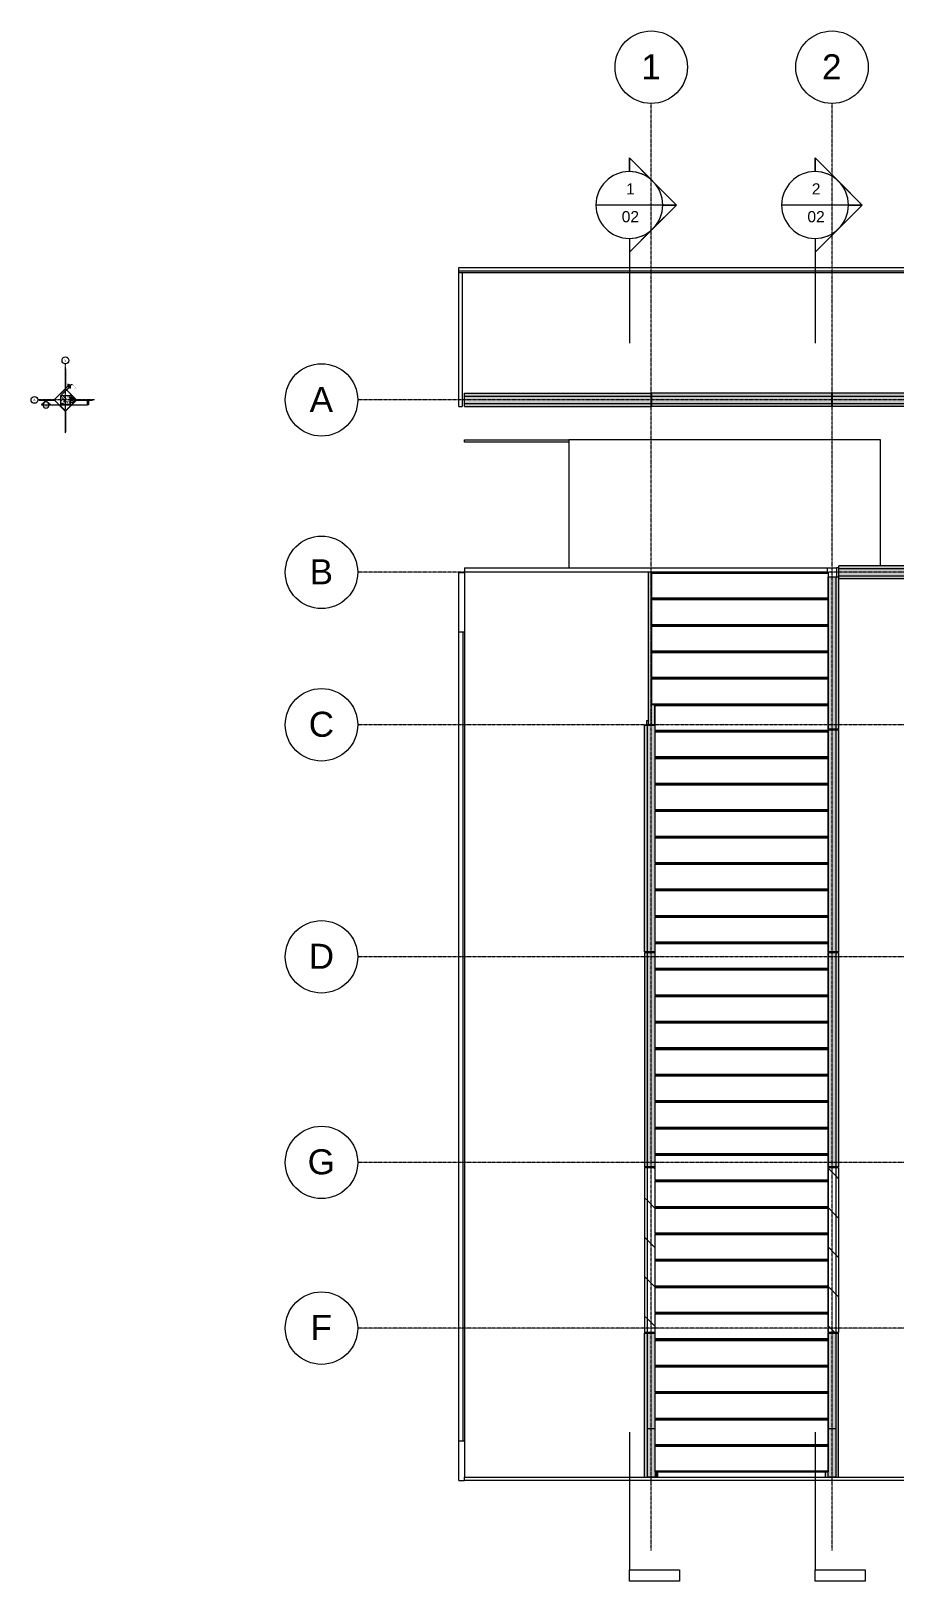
# Model space of a CAD drawing. Header units: inches. Extents: x -12094 to -4267, y -204 to 12515.
# Drawn here: x -7088 to -5524, y 9710 to 12515 of the extents above; entities that cross this region are included whole.
import ezdxf

# ---------------------------------------------------------------- set-up
doc = ezdxf.new("R2010")
doc.units = ezdxf.units.IN
doc.header["$MEASUREMENT"] = 0
doc.linetypes.add('Línea de rejilla', pattern=[0.875, 0.5, -0.125, 0.125, -0.125])
doc.linetypes.add('Oculto', pattern=[0.28125, 0.1875, -0.09375])
for name, color, linetype, lineweight in [('A-ANNO-DIMS', 211, 'Continuous', 9), ('A-ANNO-DIMS-24', 211, 'Continuous', 9), ('A-FLOR', 192, 'Continuous', 18), ('A-GENM', 13, 'Continuous', 18), ('A-WALL', 113, 'Continuous', 18), ('G-ANNO-SYMB', 111, 'Continuous', 9), ('S-BEAM', 12, 'Continuous', 18), ('S-COLS', 52, 'Continuous', 18), ('S-FNDN', 32, 'Continuous', 18), ('S-GRID', 1, 'Continuous', 9), ('S-GRID-IDEN', 1, 'Continuous', 9)]:
    doc.layers.add(name, color=color, linetype=linetype, lineweight=lineweight)
doc.styles.add('Arial_10', font='arial.ttf', dxfattribs={"height": 20.15748})
doc.styles.add('Arial_6', font='arial.ttf', dxfattribs={"height": 4.251969})
doc.styles.add('Arial_7', font='arial.ttf', dxfattribs={"height": 1.889764})
doc.styles.add('Arial_8', font='arial.ttf', dxfattribs={"height": 2.362205})
doc.styles.add('Arial_9', font='arial.ttf', dxfattribs={"height": 45.354331})
doc.dimstyles.new('Diagonal_-_Arial_2_5_mm_3', dxfattribs={"dimscale": 12, "dimtxt": 2.410062, "dimasz": 0.23622, "dimexe": 0.188976, "dimexo": 0.11811, "dimgap": 0.11811, "dimtad": 1, "dimdec": 4, "dimrnd": 0.0625, "dimzin": 1, "dimdsep": 46, "dimlunit": 4, "dimtxsty": 'Arial_8', "dimblk1": 'OBLIQUE', "dimblk2": 'OBLIQUE', "dimsah": 1, "dimcen": 0.09, "dimazin": 0, "dimtfac": 1, "dimtdec": 4, "dimtix": 1, "dimtmove": 1, "dimatfit": 3, "dimfxl": 1, "dimtvp": 1, "dimtfill": 1, "dimfrac": 2, "dimtolj": 1, "dimtzin": 0, "dimarcsym": 2})
pattern_1 = [(0, (2172.339, -11846.205), (7.68, 1.92), [0.317, -5.443, 0.317, -5.443, -30.72]), (0, (2172.339, -11846.205), (7.68, 1.92), [-11.52, 0.317, -11.203, 0.317, -5.443, -13.44]), (0, (2172.339, -11846.205), (7.68, 1.92), [-28.8, 0.317, -3.523, 0.317, -9.283]), (120, (2175.219, -11845.245), (-5.50276878, 5.6910751), [0.317, -5.443, 0.317, -5.443, -30.72]), (120, (2175.219, -11845.245), (-5.50276878, 5.6910751), [-11.52, 0.317, -11.203, 0.317, -5.443, -13.44]), (120, (2175.219, -11845.245), (-5.50276878, 5.6910751), [-28.8, 0.317, -3.523, 0.317, -9.283]), (240, (2176.179, -11841.405), (-2.17723122, -7.6110751), [0.317, -5.443, 0.317, -5.443, -30.72]), (240, (2176.179, -11841.405), (-2.17723122, -7.6110751), [-11.52, 0.317, -11.203, 0.317, -5.443, -13.44]), (240, (2176.179, -11841.405), (-2.17723122, -7.6110751), [-28.8, 0.317, -3.523, 0.317, -9.283])]
pattern_2 = [(45, (-10317.19, -3154.324), (-35.63394, 35.63394), [])]
pattern_3 = [(45, (-10317.19, -3481.324), (-35.63394, 35.63394), [])]

# ---------------------------------------------------------------- blocks, each defined once
blk = doc.blocks.new('Prefabricado-Pilar cuadrado - 16_x16_-225767-BASEMENT - DET_ 01')
at = {"layer": 'S-COLS'}
h = blk.add_hatch(dxfattribs=at)
h.set_pattern_fill('FP_19', color=256, style=0, pattern_type=2)
h.set_pattern_definition(pattern_1)
h.paths.add_polyline_path([(-1, -7), (7, -7), (7, 9), (-9, 9), (-9, -7), (-1, -7)], flags=0)
h = blk.add_hatch(dxfattribs=at)
h.set_pattern_fill('FP_19', color=256, style=0, pattern_type=2)
h.set_pattern_definition(pattern_1)
h.paths.add_polyline_path([(11, -7), (16, -2), (16, 4), (11, 9), (7, 9), (7, -7)], flags=0)
for p, q in [((-9, 9), (-8.9, 9)), ((-9, -7), (-9, 9)), ((-8.9, 9), (6.9, 9)), ((7, 9), (6.9, 9)), ((7, 9), (7, -7)), ((11, 9), (7, 9)), ((16, -2), (16, 4)), ((-8.9, -7), (-9, -7)), ((6.9, -7), (-8.9, -7)), ((6.9, -7), (7, -7)), ((7, -7), (11, -7))]:
    blk.add_line(p, q, dxfattribs=at)
blk = doc.blocks.new('Prefabricado-Pilar cuadrado - 16_x16_-217672-KEYPLAN')
at = {"layer": 'S-COLS', "lineweight": 9}
for p, q in [((-9, 13.5), (-9, 9)), ((-9, 9), (-8.9, 9)), ((-9, -7), (-9, 9)), ((-9, 9), (7, 9)), ((-8.9, 9), (6.9, 9)), ((7, 13.5), (7, 13)), ((-8.9, -7), (-9, -7))]:
    blk.add_line(p, q, dxfattribs=at)
blk = doc.blocks.new('Concrete-Rectangular-Column - ONE-199442-KEYPLAN')
at = {"layer": 'S-COLS', "lineweight": 9}
h = blk.add_hatch(dxfattribs=at)
h.set_pattern_fill('FP_23', color=256, style=0, pattern_type=2)
h.set_pattern_definition([(0, (3481.324, -11259.19), (81.92, 20.48), [3.379, -58.061, 3.379, -58.061, -327.68]), (0, (3481.324, -11259.19), (81.92, 20.48), [-122.88, 3.379, -119.501, 3.379, -58.061, -143.36]), (0, (3481.324, -11259.19), (81.92, 20.48), [-307.2, 3.379, -37.581, 3.379, -99.021]), (120, (3512.044, -11248.95), (-58.6962, 60.7048), [3.379, -58.061, 3.379, -58.061, -327.68]), (120, (3512.044, -11248.95), (-58.6962, 60.7048), [-122.88, 3.379, -119.501, 3.379, -58.061, -143.36]), (120, (3512.044, -11248.95), (-58.6962, 60.7048), [-307.2, 3.379, -37.581, 3.379, -99.021]), (240, (3522.284, -11207.99), (-23.2238, -81.1848), [3.379, -58.061, 3.379, -385.741]), (240, (3522.284, -11207.99), (-23.2238, -81.1848), [-64.819, -58.061, 3.379, -119.501, -204.8]), (240, (3522.284, -11207.99), (-23.2238, -81.1848), [-245.76, 3.379, -58.061, 3.379, -139.981]), (240, (3522.284, -11207.99), (-23.2238, -81.1848), [-310.579, -37.581, 3.379, -99.021])])
h.paths.add_polyline_path([(7, -0.5), (7, 8), (5.6, 8), (5.6, 0), (-5.6, 0), (-5.6, 8), (-8, 8), (-8, -0.5), (5.6, -0.5)], flags=0)
for p, q in [((-8, 8), (-5.6, 8)), ((-8, -0.5), (-8, 8)), ((5.6, 8), (7, 8))]:
    blk.add_line(p, q, dxfattribs=at)
blk = doc.blocks.new('Inverted Tee Beam - 24IT40-228306-KEYPLAN')
at = {"layer": 'S-BEAM', "lineweight": 9}
h = blk.add_hatch(dxfattribs=at)
h.set_pattern_fill('FP_24', style=0, pattern_type=2)
h.set_pattern_definition(pattern_2)
h.paths.add_polyline_path([(-158, 7), (141, 7), (141, 7.2), (-158, 7.2)], flags=0)
h = blk.add_hatch(dxfattribs=at)
h.set_pattern_fill('FP_24', style=0, pattern_type=2)
h.set_pattern_definition(pattern_2)
h.paths.add_polyline_path([(-158, 7), (-158, -7), (141, -7), (141, 7), (-140.3, 7)], flags=0)
h = blk.add_hatch(dxfattribs=at)
h.set_pattern_fill('FP_24', style=0, pattern_type=2)
h.set_pattern_definition(pattern_2)
h.paths.add_polyline_path([(-158, -7), (-158, -12), (141, -12), (141, -7), (-140.3, -7)], flags=0)
for p, q in [((-158, 7), (-158, 7.2)), ((-158, -7), (-158, 7)), ((-158, 7), (141, 7)), ((141, 7.2), (141, 7)), ((141, 7), (141, -7)), ((-158, -12), (-158, -7)), ((141, -7), (-158, -7)), ((141, -12), (-158, -12)), ((141, -7), (141, -12))]:
    blk.add_line(p, q, dxfattribs=at)
blk = doc.blocks.new('Inverted Tee Beam - 24IT40-223392-KEYPLAN')
at = {"layer": 'S-BEAM', "lineweight": 9}
for points in [[(-201, 7), (201, 7), (201, 7.2), (-201, 7.2)], [(-201, 3.1), (-201, -7), (201, -7), (201, 7), (-201, 7)], [(-201, -7), (-201, -12), (201, -12), (201, -7), (-186, -7)]]:
    blk.add_hatch(color=150, dxfattribs=at).paths.add_polyline_path(points, flags=0)
for p, q in [((-201, 7), (-201, 7.2)), ((-201, -7), (-201, 7)), ((-201, 7), (201, 7)), ((201, 7.2), (201, 7)), ((201, 7), (201, -7)), ((-201, -12), (-201, -7)), ((201, -7), (-201, -7)), ((201, -12), (-201, -12)), ((201, -7), (201, -12))]:
    blk.add_line(p, q, dxfattribs=at)
blk = doc.blocks.new('W-Ala ancha - W460X177-219962-KEYPLAN')
at = {"layer": 'S-BEAM', "lineweight": 9}
blk.add_hatch(color=71, dxfattribs=at).paths.add_polyline_path([(140, -5.6), (140, 5.6), (103.4, 5.6), (103.4, 1), (-136, 1), (-136, -5.6), (103.4, -5.6)], flags=0)
at = {"layer": 'S-BEAM', "linetype": 'Oculto', "lineweight": 9}
for p, q in [((140, 0.3), (-136, 0.3)), ((140, -0.3), (-136, -0.3))]:
    blk.add_line(p, q, dxfattribs=at)
at = {"layer": 'S-BEAM', "lineweight": 9}
for p, q in [((103.4, 5.6), (140, 5.6)), ((140, 5.6), (140, -5.6)), ((-136, -5.6), (140, -5.6))]:
    blk.add_line(p, q, dxfattribs=at)
blk = doc.blocks.new('Inverted Tee Beam - 24IT32-224211-KEYPLAN')
at = {"layer": 'S-BEAM', "lineweight": 9}
for points in [[(-194, 7), (194, 7), (193.9, 7.2), (-194, 7.2)], [(-194, 7), (-194, -7), (194, -7), (194, 7), (-185.1, 7)], [(-194, -7), (-194, -12), (194, -12), (194, -7), (-185.1, -7)]]:
    blk.add_hatch(color=11, dxfattribs=at).paths.add_polyline_path(points, flags=0)
for p, q in [((-194, 7), (-194, 7.2)), ((-194, -7), (-194, 7)), ((-194, 7), (194, 7)), ((194, 7.2), (194, 7)), ((194, 7), (194, -7)), ((-194, -12), (-194, -7)), ((194, -7), (-194, -7)), ((194, -12), (-194, -12)), ((194, -7), (194, -12))]:
    blk.add_line(p, q, dxfattribs=at)
blk = doc.blocks.new('Inverted Tee Beam - 24IT32-210332-KEYPLAN')
at = {"layer": 'S-BEAM', "lineweight": 9}
for points in [[(-146, 7), (130, 7), (129.9, 7.2), (-146, 7.2)], [(-146, -7), (130, -7), (130, 7), (-146, 7), (-146, 3.1)], [(-146, -7), (-146, -12), (130, -12), (130, -7), (-138.8, -7)]]:
    blk.add_hatch(color=11, dxfattribs=at).paths.add_polyline_path(points, flags=0)
for p, q in [((-146, 7), (-146, 7.2)), ((-146, -7), (-146, 7)), ((-146, 7), (130, 7)), ((130, 7.2), (130, 7)), ((130, 7), (130, -7)), ((-146, -12), (-146, -7)), ((130, -7), (-146, -7)), ((130, -12), (-146, -12)), ((130, -7), (130, -12))]:
    blk.add_line(p, q, dxfattribs=at)
blk = doc.blocks.new('Inverted Tee Beam - 24IT32-217693-KEYPLAN')
at = {"layer": 'S-BEAM', "lineweight": 9}
for points in [[(151, 7), (151, 12), (-151, 12), (-151, 7), (114.6, 7)], [(151, -7), (151, 7), (-151, 7), (-151, -7), (114.6, -7)], [(151, -12), (151, -7), (-151, -7), (-151, -12), (114.6, -12)]]:
    blk.add_hatch(color=11, dxfattribs=at).paths.add_polyline_path(points, flags=0)
for p, q in [((-151, 7), (-151, 12)), ((151, 12), (-151, 12)), ((-151, -7), (-151, 7)), ((-151, 7), (151, 7)), ((151, 12), (151, 7)), ((151, 7), (151, -7)), ((-151, -12), (-151, -7)), ((151, -7), (-151, -7)), ((151, -12), (-151, -12)), ((151, -7), (151, -12))]:
    blk.add_line(p, q, dxfattribs=at)
blk = doc.blocks.new('Inverted Tee Beam - 24IT32-223293-KEYPLAN')
at = {"layer": 'S-BEAM', "lineweight": 9}
for points in [[(-170.5, 12), (-170.5, 7), (166.5, 7), (166.5, 12)], [(166.5, 7), (-170.5, 7), (-170.5, -7), (166.5, -7)], [(-170.5, -7), (-170.5, -12), (166.5, -12), (166.5, -7)]]:
    blk.add_hatch(color=11, dxfattribs=at).paths.add_polyline_path(points, flags=0)
for p, q in [((-170.5, 7), (-170.5, 12)), ((166.5, 12), (-170.5, 12)), ((-170.5, -7), (-170.5, 7)), ((-170.5, 7), (166.5, 7)), ((166.5, 12), (166.5, 7)), ((166.5, 7), (166.5, -7)), ((-170.5, -12), (-170.5, -7)), ((166.5, -7), (-170.5, -7)), ((166.5, -12), (-170.5, -12)), ((166.5, -7), (166.5, -12))]:
    blk.add_line(p, q, dxfattribs=at)
blk = doc.blocks.new('Inverted Tee Beam - 24IT32-220209-KEYPLAN')
at = {"layer": 'S-BEAM', "lineweight": 9}
for points in [[(162.5, 7), (162.5, 12), (-162.5, 12), (-162.5, 7)], [(162.5, -7), (162.5, 7), (-162.5, 7), (-162.5, -7)], [(162.5, -12), (162.5, -7), (-162.5, -7), (-162.5, -12)]]:
    blk.add_hatch(color=11, dxfattribs=at).paths.add_polyline_path(points, flags=0)
for p, q in [((-162.5, 7), (-162.5, 12)), ((162.5, 12), (-162.5, 12)), ((-162.5, -7), (-162.5, 7)), ((-162.5, 7), (162.5, 7)), ((162.5, 12), (162.5, 7)), ((162.5, 7), (162.5, -7)), ((-162.5, -12), (-162.5, -7)), ((162.5, -7), (-162.5, -7)), ((162.5, -12), (-162.5, -12)), ((162.5, -7), (162.5, -12))]:
    blk.add_line(p, q, dxfattribs=at)
blk = doc.blocks.new('Beam 2 Levels - Beams 2 Levels-233919-KEYPLAN')
at = {"layer": 'S-BEAM', "lineweight": 9}
for points in [[(133.2, 12), (-127.5, 12), (-127.5, 7), (133.2, 7)], [(45.5, 7), (-127.5, 7), (-127.5, -7), (45.5, -7)], [(133.2, 7), (45.5, 7), (45.5, -7), (133.2, -7)], [(133.2, -7), (-127.5, -7), (-127.4, -7.2), (123.5, -7.2), (123.5, -12), (133.2, -12)]]:
    blk.add_hatch(color=114, dxfattribs=at).paths.add_polyline_path(points, flags=0)
for p, q in [((-127.5, 7), (-127.5, 12)), ((133.2, 12), (-127.5, 12)), ((-127.5, -7), (-127.5, 7)), ((-127.5, 7), (45.5, 7)), ((45.5, 7), (45.5, -7)), ((45.5, 7), (133.2, 7)), ((133.2, 7), (133.2, 12)), ((133.2, 7), (133.2, -7)), ((-127.5, -7.2), (-127.5, -7)), ((45.5, -7), (-127.5, -7)), ((133.2, -7), (45.5, -7)), ((133.2, -12), (123.5, -12)), ((133.2, -12), (133.2, -7))]:
    blk.add_line(p, q, dxfattribs=at)
blk = doc.blocks.new('Inverted Tee Beam - 24IT40-224171-KEYPLAN')
at = {"layer": 'S-BEAM', "lineweight": 9}
h = blk.add_hatch(dxfattribs=at)
h.set_pattern_fill('FP_32', style=0, pattern_type=2)
h.set_pattern_definition(pattern_3)
h.paths.add_polyline_path([(-158, 7), (141, 7), (141, 12), (-158, 12)], flags=0)
h = blk.add_hatch(dxfattribs=at)
h.set_pattern_fill('FP_32', style=0, pattern_type=2)
h.set_pattern_definition(pattern_3)
h.paths.add_polyline_path([(-158, -7), (141, -7), (141, 7), (-158, 7), (-158, -5.3)], flags=0)
for p, q in [((-158, 7), (-158, 12)), ((141, 12), (-158, 12)), ((-158, -7), (-158, 7)), ((-158, 7), (141, 7)), ((141, 12), (141, 7)), ((141, 7), (141, -7)), ((-121.8, -7), (-123.5, -7)), ((-74, -7), (-75.7, -7)), ((-26.1, -7), (-27.8, -7)), ((21.8, -7), (20.1, -7)), ((69.7, -7), (68, -7)), ((117.6, -7), (115.9, -7))]:
    blk.add_line(p, q, dxfattribs=at)
blk = doc.blocks.new('Inverted Tee Beam - 24IT32-V9-KEYPLAN')
at = {"layer": 'S-BEAM', "lineweight": 9}
for points in [[(-194, 7), (194, 7), (194, 12), (-194, 12)], [(-194, -7), (194, -7), (194, 7), (-194, 7), (-194, -5.3)]]:
    blk.add_hatch(color=11, dxfattribs=at).paths.add_polyline_path(points, flags=0)
for p, q in [((-194, 7), (-194, 12)), ((194, 12), (-194, 12)), ((-194, -7), (-194, 7)), ((-194, 7), (194, 7)), ((194, 12), (194, 7)), ((194, 7), (194, -7)), ((-170.6, -7), (-172.2, -7)), ((-122.7, -7), (-124.4, -7)), ((-74.8, -7), (-76.5, -7)), ((-26.9, -7), (-28.6, -7)), ((21, -7), (19.3, -7)), ((68.9, -7), (67.2, -7)), ((116.7, -7), (115, -7)), ((164.6, -7), (162.9, -7))]:
    blk.add_line(p, q, dxfattribs=at)
blk = doc.blocks.new('Beam 2 Levels - Beams 2 Levels-233811-KEYPLAN')
at = {"layer": 'S-BEAM', "lineweight": 9}
for points in [[(45.5, 5.3), (45.5, 7), (-127.5, 7), (-127.5, -7), (45.5, -7)], [(133, 7), (45.5, 7), (45.5, -7), (133, -7), (133, 5.3)], [(133, 12), (123.5, 12), (123.5, 7), (133, 7)], [(133, -7), (-127.5, -7), (-127.5, -12), (133, -12)]]:
    blk.add_hatch(color=114, dxfattribs=at).paths.add_polyline_path(points, flags=0)
for p, q in [((-127.5, -7), (-127.5, 7)), ((-116.8, 7), (-115.1, 7)), ((-68.9, 7), (-67.2, 7)), ((-21, 7), (-19.3, 7)), ((26.9, 7), (28.6, 7)), ((45.5, 7), (45.5, -7)), ((133, 12), (123.5, 12)), ((123.5, 7), (133, 7)), ((133, 7), (133, 12)), ((133, 7), (133, -7)), ((-127.5, -12), (-127.5, -7)), ((45.5, -7), (-127.5, -7)), ((133, -12), (-127.5, -12)), ((133, -7), (45.5, -7)), ((133, -12), (133, -7))]:
    blk.add_line(p, q, dxfattribs=at)
blk = doc.blocks.new('Inverted Tee Beam - 24IT32-217907-KEYPLAN')
at = {"layer": 'S-BEAM', "lineweight": 9}
for points in [[(201, 5.3), (201, 7), (-209.5, 7), (-209.5, -7), (201, -7)], [(201, -7), (-209.5, -7), (-209.5, -12), (201, -12)]]:
    blk.add_hatch(color=11, dxfattribs=at).paths.add_polyline_path(points, flags=0)
for p, q in [((-209.5, -7), (-209.5, 7)), ((-199.6, 7), (-197.9, 7)), ((-151.7, 7), (-150, 7)), ((-103.8, 7), (-102.1, 7)), ((-55.9, 7), (-54.2, 7)), ((-8, 7), (-6.3, 7)), ((39.9, 7), (41.5, 7)), ((87.7, 7), (89.4, 7)), ((135.6, 7), (137.3, 7)), ((183.5, 7), (185.2, 7)), ((201, 7), (201, -7)), ((-209.5, -12), (-209.5, -7)), ((201, -7), (-209.5, -7)), ((201, -12), (-209.5, -12)), ((201, -7), (201, -12))]:
    blk.add_line(p, q, dxfattribs=at)
blk = doc.blocks.new('hollowcore plank - HEAVY-240950-KEYPLAN')
at = {"layer": 'S-BEAM', "lineweight": 9}
for p, q in [((0, 23.8), (0, 23.9)), ((0, 23.1), (0, 23.8)), ((0, 23.8), (318.8, 23.8)), ((0, 22.4), (0, 23.1)), ((0, 23.1), (318.8, 23.1)), ((0, -22.4), (0, 22.4)), ((0, 22.4), (318.8, 22.4)), ((318, 23.9), (318.8, 23.9)), ((318.8, 23.9), (318.8, 23.8)), ((318.8, 23.8), (318.8, 23.1)), ((318.8, 23.1), (318.8, 22.4)), ((318.8, 22.4), (318.8, -22.4)), ((0, -23.1), (0, -22.4)), ((0, -22.4), (318.8, -22.4)), ((0, -23.8), (0, -23.1)), ((0, -23.1), (318.8, -23.1)), ((0, -23.9), (0, -23.8)), ((318.8, -23.8), (0, -23.8)), ((0, -23.9), (318.8, -23.9)), ((318.8, -22.4), (318.8, -23.1)), ((318.8, -23.1), (318.8, -23.8)), ((318.8, -23.8), (318.8, -23.9))]:
    blk.add_line(p, q, dxfattribs=at)
blk = doc.blocks.new('hollowcore plank - HEAVY-V13-KEYPLAN')
at = {"layer": 'S-BEAM', "lineweight": 9}
for p, q in [((0, 23.8), (0, 23.9)), ((0, 23.9), (318.8, 23.9)), ((0, 23.1), (0, 23.8)), ((0, 23.8), (318.8, 23.8)), ((0, 22.4), (0, 23.1)), ((0, 23.1), (318.8, 23.1)), ((0, -22.4), (0, 22.4)), ((0, 22.4), (318.8, 22.4)), ((318.8, 23.9), (318.8, 23.8)), ((318.8, 23.8), (318.8, 23.1)), ((318.8, 23.1), (318.8, 22.4)), ((318.8, 22.4), (318.8, -22.4)), ((0, -23.1), (0, -22.4)), ((0, -22.4), (318.8, -22.4)), ((0, -23.8), (0, -23.1)), ((0, -23.1), (318.8, -23.1)), ((0, -23.9), (0, -23.8)), ((318.8, -23.8), (0, -23.8)), ((0, -23.9), (318.8, -23.9)), ((318.8, -22.4), (318.8, -23.1)), ((318.8, -23.1), (318.8, -23.8)), ((318.8, -23.8), (318.8, -23.9))]:
    blk.add_line(p, q, dxfattribs=at)
blk = doc.blocks.new('hollowcore plank - HEAVY-243022-KEYPLAN')
at = {"layer": 'S-BEAM', "lineweight": 9}
for p, q in [((0, 23.8), (0, 23.9)), ((0, 23.9), (312.8, 23.9)), ((0, 23.1), (0, 23.8)), ((0, 23.8), (312.8, 23.8)), ((0, 22.4), (0, 23.1)), ((0, 23.1), (312.8, 23.1)), ((0, -22.4), (0, 22.4)), ((0, 22.4), (312.8, 22.4)), ((312.8, 23.9), (312.8, 23.8)), ((312.8, 23.8), (312.8, 23.1)), ((312.8, 23.1), (312.8, 22.4)), ((312.8, 22.4), (312.8, -22.4)), ((0, -23.1), (0, -22.4)), ((0, -22.4), (312.8, -22.4)), ((0, -23.1), (312.8, -23.1)), ((312.8, -23.8), (0, -23.8)), ((0, -23.9), (312.8, -23.9)), ((312.8, -22.4), (312.8, -23.1)), ((312.8, -23.1), (312.8, -23.8)), ((312.8, -23.8), (312.8, -23.9))]:
    blk.add_line(p, q, dxfattribs=at)
blk = doc.blocks.new('hollowcore plank - HEAVY-V14-KEYPLAN')
at = {"layer": 'S-BEAM', "lineweight": 9}
for p, q in [((0, 23.9), (312.8, 23.9)), ((0, 23.8), (312.8, 23.8)), ((0, 22.4), (0, 23.1)), ((0, 23.1), (312.8, 23.1)), ((0, -22.4), (0, 22.4)), ((0, 22.4), (312.8, 22.4)), ((312.8, 23.9), (312.8, 23.8)), ((312.8, 23.8), (312.8, 23.1)), ((312.8, 23.1), (312.8, 22.4)), ((312.8, 22.4), (312.8, -22.4)), ((0, -23.1), (0, -22.4)), ((0, -22.4), (312.8, -22.4)), ((0, -23.1), (312.8, -23.1)), ((312.8, -23.8), (0, -23.8)), ((0, -23.9), (312.8, -23.9)), ((312.8, -22.4), (312.8, -23.1)), ((312.8, -23.1), (312.8, -23.8)), ((312.8, -23.8), (312.8, -23.9))]:
    blk.add_line(p, q, dxfattribs=at)
blk = doc.blocks.new('hollowcore plank - HEAVY-V15-KEYPLAN')
at = {"layer": 'S-BEAM', "lineweight": 9}
for p, q in [((0, 23.9), (312.8, 23.9)), ((0, 23.8), (312.8, 23.8)), ((0, 22.4), (0, 23.1)), ((0, 23.1), (312.8, 23.1)), ((0, -22.4), (0, 22.4)), ((0, 22.4), (312.8, 22.4)), ((312.8, 23.9), (312.8, 23.8)), ((312.8, 23.8), (312.8, 23.1)), ((312.8, 23.1), (312.8, 22.4)), ((312.8, 22.4), (312.8, -22.4)), ((0, -23.1), (0, -22.4)), ((0, -22.4), (312.8, -22.4)), ((0, -23.1), (312.8, -23.1)), ((312.8, -23.8), (0, -23.8)), ((0, -23.9), (312.8, -23.9)), ((312.8, -22.4), (312.8, -23.1)), ((312.8, -23.1), (312.8, -23.8)), ((312.8, -23.8), (312.8, -23.9))]:
    blk.add_line(p, q, dxfattribs=at)
blk = doc.blocks.new('hollowcore plank - HEAVY-V16-KEYPLAN')
at = {"layer": 'S-BEAM', "lineweight": 9}
for p, q in [((0, 23.9), (312.8, 23.9)), ((0, 23.8), (312.8, 23.8)), ((0, 22.4), (0, 23.1)), ((0, 23.1), (312.8, 23.1)), ((0, -22.4), (0, 22.4)), ((0, 22.4), (312.8, 22.4)), ((312.8, 23.9), (312.8, 23.8)), ((312.8, 23.8), (312.8, 23.1)), ((312.8, 23.1), (312.8, 22.4)), ((312.8, 22.4), (312.8, -22.4)), ((0, -23.1), (0, -22.4)), ((0, -22.4), (312.8, -22.4)), ((0, -23.8), (0, -23.1)), ((0, -23.1), (312.8, -23.1)), ((0, -23.9), (0, -23.8)), ((312.8, -23.8), (0, -23.8)), ((0, -23.9), (312.8, -23.9)), ((312.8, -22.4), (312.8, -23.1)), ((312.8, -23.1), (312.8, -23.8)), ((312.8, -23.8), (312.8, -23.9))]:
    blk.add_line(p, q, dxfattribs=at)
blk = doc.blocks.new('hollowcore plank - HEAVY-V17-KEYPLAN')
at = {"layer": 'S-BEAM', "lineweight": 9}
for p, q in [((0, 23.8), (0, 23.9)), ((0, 23.9), (312.8, 23.9)), ((0, 23.1), (0, 23.8)), ((0, 23.8), (312.8, 23.8)), ((0, 22.4), (0, 23.1)), ((0, 23.1), (312.8, 23.1)), ((0, -22.4), (0, 22.4)), ((0, 22.4), (312.8, 22.4)), ((312.8, 23.9), (312.8, 23.8)), ((312.8, 23.8), (312.8, 23.1)), ((312.8, 23.1), (312.8, 22.4)), ((312.8, 22.4), (312.8, -22.4)), ((0, -23.1), (0, -22.4)), ((0, -22.4), (312.8, -22.4)), ((0, -23.8), (0, -23.1)), ((0, -23.1), (312.8, -23.1)), ((0, -23.9), (0, -23.8)), ((312.8, -23.8), (0, -23.8)), ((0, -23.9), (312.8, -23.9)), ((312.8, -22.4), (312.8, -23.1)), ((312.8, -23.1), (312.8, -23.8)), ((312.8, -23.8), (312.8, -23.9))]:
    blk.add_line(p, q, dxfattribs=at)
blk = doc.blocks.new('Rejilla - Extremo inicial de rejilla - Círculo-11506-BASEMENT - DET_ 01')
at = {"layer": 'S-GRID-IDEN'}
blk.add_circle((0, 0), 0.256, dxfattribs=at)
blk = doc.blocks.new('Sección - Extremo final de sección - Rellenado-14997-BASEMENT - DET_ 01')
at = {"layer": 'G-ANNO-SYMB'}
blk.add_hatch(color=256, dxfattribs=at).paths.add_polyline_path([(0, 0.35), (0, 0), (-0.08, 0), (-0.08, 0.35)], flags=0)
for p, q in [((0, 0.35), (-0.08, 0.35)), ((-0.08, 0.35), (-0.08, 0)), ((-0.08, 0), (0, 0)), ((0, 0), (0, 0.35))]:
    blk.add_line(p, q, dxfattribs=at)
blk = doc.blocks.new('Sección - Extremo inicial de sección - Rellenado-1561-BASEMENT - DET_ 01')
at = {"layer": 'G-ANNO-SYMB'}
h = blk.add_hatch(color=256, dxfattribs=at)
edge = h.paths.add_edge_path(flags=0)
edge.add_line((-0.57, 0), (-0.4, 0.17))
edge.add_arc((-0.24, 0), 0.236, 135, 180)
edge.add_line((-0.47, 0), (-0.57, 0))
h = blk.add_hatch(color=256, dxfattribs=at)
edge = h.paths.add_edge_path(flags=0)
edge.add_line((-0.24, 0.33), (-0.24, 0.24))
edge.add_arc((-0.24, 0), 0.236, 90, 135)
edge.add_line((-0.4, 0.17), (-0.24, 0.33))
h = blk.add_hatch(color=256, dxfattribs=at)
edge = h.paths.add_edge_path(flags=0)
edge.add_line((-0.24, 0.33), (-0.07, 0.17))
edge.add_arc((-0.24, 0), 0.236, 45, 90)
edge.add_line((-0.24, 0.24), (-0.24, 0.33))
h = blk.add_hatch(color=256, dxfattribs=at)
edge = h.paths.add_edge_path(flags=0)
edge.add_line((0.1, 0), (0, 0))
edge.add_arc((-0.24, 0), 0.236, 360, 405)
edge.add_line((-0.07, 0.17), (0.1, 0))
for p, q in [((-0.24, 0.33), (-0.57, 0)), ((-0.4, 0.17), (-0.57, 0)), ((-0.57, 0), (-0.47, 0)), ((-0.24, 0.33), (-0.4, 0.17)), ((-0.24, 0.33), (0.1, 0)), ((-0.24, 0.24), (-0.24, 0.33)), ((-0.24, 0.33), (-0.24, 0.24)), ((-0.07, 0.17), (-0.24, 0.33)), ((0.1, 0), (-0.07, 0.17)), ((0, 0), (0.1, 0)), ((-0.47, 0), (-0.57, 0)), ((0, 0), (0.1, 0))]:
    blk.add_line(p, q, dxfattribs=at)
for start, end in [(360, 180), (135, 180), (180, 360), (90, 135), (45, 90), (360, 45)]:
    blk.add_arc((-0.24, 0), 0.236, start, end, dxfattribs=at)
blk = doc.blocks.new('DIMBLOCK43-BASEMENT - DET_ 01')
at = {"layer": 'A-ANNO-DIMS-24'}
for p, q in [((-7033.2, 11856.2), (-7016.8, 11872.6)), ((-7018.4, 11871), (-7033.2, 11856.2)), ((-7025.1, 11868.5), (-7018.9, 11874.7)), ((-7020.5, 11873.1), (-7025.1, 11868.5)), ((-7020.5, 11873.1), (-7018.4, 11871))]:
    blk.add_line(p, q, dxfattribs=at)
at = {"layer": 'A-ANNO-DIMS-24', "lineweight": 50}
for p, q in [((-7020.5, 11873.1), (-7022.5, 11873.1)), ((-7020.5, 11873.1), (-7018.5, 11873.1)), ((-7018.4, 11871), (-7020.4, 11871)), ((-7018.4, 11871), (-7016.4, 11871))]:
    blk.add_line(p, q, dxfattribs=at)
at = {"layer": 'A-ANNO-DIMS-24'}
blk.add_ellipse((-7017, 11869.6), major_axis=(4.23, 4.23), ratio=0.569677, start_param=0, end_param=1.570796, dxfattribs=at)
at = {"layer": 'A-ANNO-DIMS-24', "color": 0, "insert": (-7012, 11874.7), "char_height": 2.36, "width": 10.1, "attachment_point": 1, "rotation": 315, "line_spacing_factor": 0.941778, "style": 'Arial_8', "bg_fill": 3, "box_fill_scale": 1.25, "bg_fill_color": 256, "bg_fill_true_color": 13158600, "bg_fill_transparency": 0}
blk.add_mtext('0\' - 3"', dxfattribs=at)
blk = doc.blocks.new('_Oblique')
at = {"color": 0, "linetype": 'ByBlock', "lineweight": -2}
blk.add_line((-0.5, -0.5), (0.5, 0.5), dxfattribs=at)
blk = doc.blocks.new('Rejilla - Extremo inicial de rejilla - Círculo-11506-KEYPLAN')
at = {"layer": 'S-GRID-IDEN'}
blk.add_circle((0, 0), 0.256, dxfattribs=at)
blk = doc.blocks.new('Sección - Extremo final de sección - Rellenado-14997-KEYPLAN')
at = {"layer": 'G-ANNO-SYMB'}
for p, q in [((0, 0.354), (-0.079, 0.354)), ((-0.079, 0.354), (-0.079, 0)), ((0, 0), (0, 0.354)), ((-0.079, 0), (0, 0))]:
    blk.add_line(p, q, dxfattribs=at)
blk = doc.blocks.new('Sección - Extremo inicial de sección - Rellenado-1561-KEYPLAN')
at = {"layer": 'G-ANNO-SYMB'}
for p, q in [((-0.236, 0.334), (-0.57, 0)), ((-0.236, 0.334), (-0.403, 0.167)), ((-0.236, 0.334), (0.098, 0)), ((-0.236, 0.236), (-0.236, 0.334)), ((-0.236, 0.334), (-0.236, 0.236)), ((-0.069, 0.167), (-0.236, 0.334)), ((-0.403, 0.167), (-0.57, 0)), ((0.098, 0), (-0.069, 0.167)), ((-0.57, 0), (-0.472, 0)), ((0, 0), (0.098, 0)), ((-0.472, 0), (-0.57, 0)), ((0, 0), (0.098, 0))]:
    blk.add_line(p, q, dxfattribs=at)
for start, end in [(360, 180), (90, 135), (45, 90), (135, 180), (360, 45), (180, 360)]:
    blk.add_arc((-0.236, 0), 0.236, start, end, dxfattribs=at)

msp = doc.modelspace()

# ---------------------------------------------------------------- hatches: boundary and pattern name
at = {"layer": 'A-GENM'}
for points in [[(-7046.30687, 11847.07804), (-7026.17558, 11867.20933), (-7026.28694, 11867.32068), (-7046.41822, 11847.1894), (-7046.36898, 11847.14016)], [(-7026.16749, 11867.42394), (-7026.17558, 11867.43204), (-7026.17558, 11867.42394)], [(-7026.28694, 11827.05811), (-7026.17558, 11827.16947), (-7046.19551, 11847.1894), (-7046.30687, 11847.07804), (-7026.30687, 11827.07804)], [(-7026.06423, 11826.8354), (-7005.90708, 11846.99255), (-7005.97885, 11846.99255), (-7005.97885, 11847.14349), (-7006.0443, 11847.07804), (-7006.15565, 11847.1894), (-7026.28694, 11827.05811), (-7026.06459, 11826.83576)], [(-7005.97885, 11847.3662), (-7005.9588, 11847.38625), (-7005.97885, 11847.38625)], [(-7005.97885, 11846.99255), (-6977.20886, 11846.99255), (-6977.20886, 11847.38625), (-7005.96873, 11847.37632), (-7005.97885, 11847.3662), (-7005.97885, 11847.01259)], [(-7026.07948, 11789.68321), (-7026.06459, 11826.8355), (-7026.28687, 11826.89716), (-7026.27162, 11789.68321), (-7026.17558, 11789.68321)]]:
    msp.add_hatch(color=256, dxfattribs=at).paths.add_polyline_path(points, flags=0)
h = msp.add_hatch(color=256, dxfattribs=at)
h.paths.add_polyline_path([(-7006.0443, 11847.07804), (-7005.97885, 11847.15271), (-7005.97885, 11847.38625), (-7006.05027, 11847.30672), (-7026.17558, 11867.42394), (-7026.18368, 11867.42394), (-7026.28694, 11867.32068), (-7006.10975, 11847.14349)], flags=0)
h.paths.add_polyline_path([(-7005.97885, 11847.38625), (-7005.90708, 11847.38625), (-7005.93452, 11847.41122)], flags=0)

# ---------------------------------------------------------------- linework, layer by layer
at = {"layer": 'A-FLOR'}
for p, q in [((-7046.41822, 11847.1894), (-7026.17558, 11867.43204)), ((-7026.17558, 11867.43204), (-7006.0443, 11847.30075)), ((-7026.06423, 11826.8354), (-7046.41822, 11847.1894)), ((-7005.90708, 11846.99255), (-7026.06423, 11826.8354)), ((-7006.0443, 11847.30075), (-7005.97885, 11847.3662)), ((-7005.97885, 11847.3662), (-7005.97885, 11847.38625)), ((-7005.97885, 11847.38625), (-7005.9588, 11847.38625)), ((-7005.9588, 11847.38625), (-7005.93294, 11847.41211)), ((-7005.93294, 11847.41211), (-7005.90708, 11847.38625)), ((-7005.90708, 11847.38625), (-6977.20886, 11847.38625)), ((-6977.20886, 11846.99255), (-7005.90708, 11846.99255))]:
    msp.add_line(p, q, dxfattribs=at)
at = {"layer": 'A-FLOR', "lineweight": 9}
for p, q in [((-5551.89321, 11774.9894), (-6115.30083, 11774.9894)), ((-6115.30083, 11774.9894), (-6115.30083, 11543.06341)), ((-5551.89321, 11547.1894), (-5551.89321, 11774.9894))]:
    msp.add_line(p, q, dxfattribs=at)
at = {"layer": 'A-GENM'}
for p, q in [((-7026.37243, 11903.73121), (-7026.37243, 11867.4579)), ((-7025.97873, 11903.73121), (-7025.97873, 11867.4579)), ((-7026.37243, 11867.4579), (-7046.44409, 11847.38625)), ((-7046.19551, 11847.1894), (-7026.17558, 11867.20933)), ((-7026.17558, 11867.20933), (-7006.15565, 11847.1894)), ((-7005.90708, 11847.38625), (-7025.97873, 11867.4579)), ((-7074.16286, 11847.38625), (-7046.44409, 11847.38625)), ((-7074.16286, 11846.99255), (-7046.36898, 11846.99255)), ((-7046.64094, 11847.1894), (-7046.52958, 11847.30075)), ((-7046.64094, 11847.1894), (-7026.37243, 11826.9209)), ((-7046.36898, 11847.14016), (-7046.36898, 11846.99255)), ((-7026.17558, 11827.16947), (-7046.19551, 11847.1894)), ((-7006.15565, 11847.1894), (-7026.17558, 11827.16947)), ((-7025.97873, 11826.9209), (-7005.90708, 11846.99255)), ((-7005.90708, 11847.38625), (-6977.20886, 11847.38625)), ((-7005.90708, 11846.99255), (-6977.20886, 11846.99255)), ((-7026.37243, 11826.9209), (-7026.37243, 11789.68321)), ((-7025.97873, 11826.9209), (-7025.97873, 11789.68321))]:
    msp.add_line(p, q, dxfattribs=at)
at = {"layer": 'A-WALL', "lineweight": 9}
for p, q in [((-6314.38902, 11835.1894), (-6314.38902, 12087.1894)), ((-6314.38902, 12087.1894), (-5121.07406, 12087.1894)), ((-5121.07406, 12080.1894), (-6314.38902, 12080.1894)), ((-5121.07406, 12077.1894), (-6314.38902, 12077.1894)), ((-6308.38902, 12077.1894), (-6308.38902, 11835.1894)), ((-6314.38902, 11835.1894), (-6308.38902, 11835.1894)), ((-6304.38902, 11774.9894), (-6115.30083, 11774.9894)), ((-6304.38902, 11771.05239), (-6304.38902, 11774.9894)), ((-6115.30083, 11771.05239), (-6304.38902, 11771.05239)), ((-6304.38902, 11543.06341), (-5647.38902, 11543.06341)), ((-6304.38902, 11543.06341), (-6304.38902, 11535.1894)), ((-5647.38902, 11535.1894), (-6304.38902, 11535.1894)), ((-5647.38902, 11535.1894), (-5647.38902, 11543.06341)), ((-6314.38902, 9963.1894), (-6314.38902, 11427.30436)), ((-6314.38902, 11427.30436), (-6304.38902, 11427.30436)), ((-6307.38902, 11427.30436), (-6307.38902, 9963.1894)), ((-6304.38902, 11427.30436), (-6304.38902, 9963.1894)), ((-6314.38902, 9963.1894), (-6304.38902, 9963.1894)), ((-6304.38902, 9897.1894), (-4646.38902, 9897.1894)), ((-6304.38902, 9891.1894), (-6304.38902, 9897.1894)), ((-4646.38902, 9891.1894), (-6304.38902, 9891.1894))]:
    msp.add_line(p, q, dxfattribs=at)
at = {"layer": 'G-ANNO-SYMB'}
for p, q in [((-6066.46864, 12200.06834), (-5945.52376, 12200.06834)), ((-5730.57769, 12200.06834), (-5609.63281, 12200.06834)), ((-6005.9962, 12139.59589), (-6005.9962, 11950.19782)), ((-5670.10525, 12139.59589), (-5670.10525, 11950.19782)), ((-7066.84839, 11838.12922), (-7055.50981, 11838.12922)), ((-7055.50981, 11838.12922), (-6986.4344, 11838.12922)), ((-6005.9962, 9978.87468), (-6005.9962, 9729.66668)), ((-5670.10525, 9978.87468), (-5670.10525, 9729.66668))]:
    msp.add_line(p, q, dxfattribs=at)
at = {"layer": 'S-FNDN', "lineweight": 9}
for p, q in [((-6314.38902, 11427.30436), (-6314.38902, 11534.69953)), ((-6314.38902, 11534.69953), (-6304.38902, 11534.69953)), ((-6304.38902, 11534.69953), (-6304.38902, 11427.30436)), ((-6314.38902, 9891.1894), (-6314.38902, 9963.1894)), ((-6304.38902, 9963.1894), (-6304.38902, 9897.1894)), ((-6314.38902, 9891.1894), (-6304.38902, 9891.1894))]:
    msp.add_line(p, q, dxfattribs=at)
at = {"layer": 'S-GRID', "linetype": 'Línea de rejilla'}
for p, q in [((-5966.38902, 9764.55106), (-5966.38902, 12383.92188)), ((-5639.38902, 9764.55106), (-5639.38902, 12383.92188)), ((-7026.17558, 11786.74543), (-7026.17558, 11912.63051)), ((-6973.76414, 11847.1894), (-7076.08612, 11847.1894)), ((-4267.11769, 11847.1894), (-6497.38286, 11847.1894)), ((-4267.11769, 11535.1894), (-6497.38286, 11535.1894)), ((-4267.11769, 11259.1894), (-6497.38286, 11259.1894)), ((-4267.11769, 10839.1894), (-6497.38286, 10839.1894)), ((-4267.11769, 10467.1894), (-6497.38286, 10467.1894)), ((-4267.11769, 10167.1894), (-6497.38286, 10167.1894))]:
    msp.add_line(p, q, dxfattribs=at)

# ---------------------------------------------------------------- block references
at = {"layer": 'G-ANNO-SYMB', "xscale": 255.9999999999999, "yscale": 255.9999999999999, "zscale": 255.9999999999999, "rotation": 269.9999999999996}
for p in [(-6005.9962, 12139.59589), (-5670.10525, 12139.59589)]:
    msp.add_blockref('Sección - Extremo inicial de sección - Rellenado-1561-KEYPLAN', p, dxfattribs=at)
at = {"layer": 'G-ANNO-SYMB', "xscale": 23.99999999999999, "yscale": 23.99999999999999, "zscale": 23.99999999999999}
msp.add_blockref('Sección - Extremo inicial de sección - Rellenado-1561-BASEMENT - DET_ 01', (-7055.50981, 11838.12922), dxfattribs=at)
at = {"layer": 'G-ANNO-SYMB', "extrusion": (0, 0, -1), "xscale": 23.99999999999999, "yscale": 23.99999999999999, "zscale": 23.99999999999999}
msp.add_blockref('Sección - Extremo final de sección - Rellenado-14997-BASEMENT - DET_ 01', (6986.4344, 11838.12922), dxfattribs=at)
at = {"layer": 'G-ANNO-SYMB', "extrusion": (0, 0, -1), "xscale": 255.9999999999999, "yscale": 255.9999999999999, "zscale": 255.9999999999999, "rotation": 90.00000000000053}
for p in [(6005.9962, 9729.66668), (5670.10525, 9729.66668)]:
    msp.add_blockref('Sección - Extremo final de sección - Rellenado-14997-KEYPLAN', p, dxfattribs=at)
at = {"layer": 'S-BEAM', "lineweight": 9}
for name, p, rotation in [('Inverted Tee Beam - 24IT32-223293-KEYPLAN', (-6137.88902, 11847.1894), 180), ('W-Ala ancha - W460X177-219962-KEYPLAN', (-5966.38902, 11399.1579), 269.9999999999998), ('Inverted Tee Beam - 24IT32-210332-KEYPLAN', (-5639.38902, 11397.1894), 89.99999999999986), ('Inverted Tee Beam - 24IT32-217907-KEYPLAN', (-5966.38902, 11049.1894), 269.9999999999994), ('Inverted Tee Beam - 24IT40-223392-KEYPLAN', (-5639.38902, 11049.1894), 89.99999999999991), ('Inverted Tee Beam - 24IT32-V9-KEYPLAN', (-5966.38902, 10653.1894), 89.9999999999999), ('Inverted Tee Beam - 24IT32-224211-KEYPLAN', (-5639.38902, 10653.1894), 89.9999999999999), ('Inverted Tee Beam - 24IT40-224171-KEYPLAN', (-5966.38902, 10317.1894), 89.99999999999987), ('Inverted Tee Beam - 24IT40-228306-KEYPLAN', (-5639.38902, 10317.1894), 89.99999999999987), ('Beam 2 Levels - Beams 2 Levels-233811-KEYPLAN', (-5966.38902, 10030.6894), 269.9999999999998), ('Beam 2 Levels - Beams 2 Levels-233919-KEYPLAN', (-5639.38902, 10030.6894), 269.9999999999998)]:
    msp.add_blockref(name, p, dxfattribs=dict(at, rotation=rotation))
for name, p in [('Inverted Tee Beam - 24IT32-220209-KEYPLAN', (-5802.88902, 11847.1894)), ('Inverted Tee Beam - 24IT32-220209-KEYPLAN', (-5475.88902, 11847.1894)), ('hollowcore plank - HEAVY-240950-KEYPLAN', (-5965.38902, 11511.24845)), ('Inverted Tee Beam - 24IT32-217693-KEYPLAN', (-5475.88902, 11535.1894)), ('hollowcore plank - HEAVY-V13-KEYPLAN', (-5965.38902, 11463.36656)), ('hollowcore plank - HEAVY-V13-KEYPLAN', (-5965.38902, 11415.48467)), ('hollowcore plank - HEAVY-V13-KEYPLAN', (-5965.38902, 11367.60278)), ('hollowcore plank - HEAVY-V13-KEYPLAN', (-5965.38902, 11319.72089)), ('hollowcore plank - HEAVY-243022-KEYPLAN', (-5959.38902, 11271.839)), ('hollowcore plank - HEAVY-V14-KEYPLAN', (-5959.38902, 11223.95711)), ('hollowcore plank - HEAVY-V14-KEYPLAN', (-5959.38902, 11176.07522)), ('hollowcore plank - HEAVY-V14-KEYPLAN', (-5959.38902, 11128.19333)), ('hollowcore plank - HEAVY-V14-KEYPLAN', (-5959.38902, 11080.31144)), ('hollowcore plank - HEAVY-V14-KEYPLAN', (-5959.38902, 11032.42955)), ('hollowcore plank - HEAVY-V14-KEYPLAN', (-5959.38902, 10984.54766)), ('hollowcore plank - HEAVY-V14-KEYPLAN', (-5959.38902, 10936.66577)), ('hollowcore plank - HEAVY-V14-KEYPLAN', (-5959.38902, 10888.78388)), ('hollowcore plank - HEAVY-V14-KEYPLAN', (-5959.38902, 10840.90199)), ('hollowcore plank - HEAVY-V14-KEYPLAN', (-5959.38902, 10793.0201)), ('hollowcore plank - HEAVY-V14-KEYPLAN', (-5959.38902, 10745.13822)), ('hollowcore plank - HEAVY-V14-KEYPLAN', (-5959.38902, 10697.25633)), ('hollowcore plank - HEAVY-V14-KEYPLAN', (-5959.38902, 10649.37444)), ('hollowcore plank - HEAVY-V14-KEYPLAN', (-5959.38902, 10601.49255)), ('hollowcore plank - HEAVY-V15-KEYPLAN', (-5959.38902, 10553.61066)), ('hollowcore plank - HEAVY-V14-KEYPLAN', (-5959.38902, 10505.72877)), ('hollowcore plank - HEAVY-V14-KEYPLAN', (-5959.38902, 10457.84688)), ('hollowcore plank - HEAVY-V14-KEYPLAN', (-5959.38902, 10409.96499)), ('hollowcore plank - HEAVY-V14-KEYPLAN', (-5959.38902, 10362.0831)), ('hollowcore plank - HEAVY-V14-KEYPLAN', (-5959.38902, 10314.20121)), ('hollowcore plank - HEAVY-V14-KEYPLAN', (-5959.38902, 10266.31932)), ('hollowcore plank - HEAVY-V14-KEYPLAN', (-5959.38902, 10218.43743)), ('hollowcore plank - HEAVY-V14-KEYPLAN', (-5959.38902, 10170.55554)), ('hollowcore plank - HEAVY-V14-KEYPLAN', (-5959.38902, 10122.67365)), ('hollowcore plank - HEAVY-V14-KEYPLAN', (-5959.38902, 10074.79176)), ('hollowcore plank - HEAVY-V14-KEYPLAN', (-5959.38902, 10026.90987)), ('hollowcore plank - HEAVY-V16-KEYPLAN', (-5959.38902, 9979.02798)), ('hollowcore plank - HEAVY-V17-KEYPLAN', (-5959.38902, 9931.14609))]:
    msp.add_blockref(name, p, dxfattribs=at)
at = {"layer": 'S-COLS'}
msp.add_blockref('Prefabricado-Pilar cuadrado - 16_x16_-225767-BASEMENT - DET_ 01', (-7025.19133, 11846.20514), dxfattribs=at)
at = {"layer": 'S-COLS', "lineweight": 9, "rotation": 269.9999999999963}
msp.add_blockref('Prefabricado-Pilar cuadrado - 16_x16_-217672-KEYPLAN', (-5640.37327, 11534.20514), dxfattribs=at)
at = {"layer": 'S-COLS', "lineweight": 9}
msp.add_blockref('Concrete-Rectangular-Column - ONE-199442-KEYPLAN', (-5966.38902, 11259.1894), dxfattribs=at)
at = {"layer": 'S-GRID-IDEN'}
for name, p, xscale, yscale, zscale in [('Rejilla - Extremo inicial de rejilla - Círculo-11506-KEYPLAN', (-5966.38902, 12449.43369), 255.9999999999999, 255.9999999999999, 255.9999999999999), ('Rejilla - Extremo inicial de rejilla - Círculo-11506-KEYPLAN', (-5639.38902, 12449.43369), 255.9999999999999, 255.9999999999999, 255.9999999999999), ('Rejilla - Extremo inicial de rejilla - Círculo-11506-BASEMENT - DET_ 01', (-7026.17558, 11918.77224), 23.99999999999999, 23.99999999999999, 23.99999999999999)]:
    msp.add_blockref(name, p, dxfattribs=dict(at, xscale=xscale, yscale=yscale, zscale=zscale))
for name, p, xscale, yscale, zscale, rotation in [('Rejilla - Extremo inicial de rejilla - Círculo-11506-KEYPLAN', (-6562.89467, 11847.1894), 255.9999999999999, 255.9999999999999, 255.9999999999999, 89.99999999999986), ('Rejilla - Extremo inicial de rejilla - Círculo-11506-BASEMENT - DET_ 01', (-7082.22785, 11847.1894), 23.99999999999999, 23.99999999999999, 23.99999999999999, 90), ('Rejilla - Extremo inicial de rejilla - Círculo-11506-KEYPLAN', (-6562.89467, 11535.1894), 255.9999999999999, 255.9999999999999, 255.9999999999999, 89.99999999999986), ('Rejilla - Extremo inicial de rejilla - Círculo-11506-KEYPLAN', (-6562.89467, 11259.1894), 255.9999999999999, 255.9999999999999, 255.9999999999999, 89.99999999999986), ('Rejilla - Extremo inicial de rejilla - Círculo-11506-KEYPLAN', (-6562.89467, 10839.1894), 255.9999999999999, 255.9999999999999, 255.9999999999999, 89.99999999999986), ('Rejilla - Extremo inicial de rejilla - Círculo-11506-KEYPLAN', (-6562.89467, 10467.1894), 255.9999999999999, 255.9999999999999, 255.9999999999999, 89.99999999999986), ('Rejilla - Extremo inicial de rejilla - Círculo-11506-KEYPLAN', (-6562.89467, 10167.1894), 255.9999999999999, 255.9999999999999, 255.9999999999999, 89.99999999999986)]:
    msp.add_blockref(name, p, dxfattribs=dict(at, xscale=xscale, yscale=yscale, zscale=zscale, rotation=rotation))

# ---------------------------------------------------------------- texts
at = {"layer": 'G-ANNO-SYMB', "attachment_point": 1}
for s, insert, char_height, width, style in [('1', (-6011.81747, 12239.26634), 20.15748, 19.392, 'Arial_10'), ('2', (-5675.92652, 12239.26634), 20.15748, 19.392, 'Arial_10'), ('02', (-6019.83007, 12188.98366), 20.15748, 38.784, 'Arial_10'), ('02', (-5683.93912, 12188.98366), 20.15748, 38.784, 'Arial_10'), ('5', (-7061.72484, 11841.80404), 1.88976, 1.818, 'Arial_7'), ('02', (-7062.47602, 11837.09004), 1.889764, 3.636, 'Arial_7')]:
    msp.add_mtext(s, dxfattribs=dict(at, insert=insert, char_height=char_height, width=width, style=style))
at = {"layer": 'S-GRID-IDEN', "attachment_point": 1}
for s, insert, char_height, width, style in [('1', (-5984.39187, 12472.87345), 45.35433, 42.824, 'Arial_9'), ('2', (-5657.39187, 12472.87345), 45.35433, 42.824, 'Arial_9'), ('5', (-7027.86335, 11920.96972), 4.25197, 4.01475, 'Arial_6'), ('A', (-6584.30398, 11870.87683), 45.35433, 51.712, 'Arial_9'), ('A', (-7084.23498, 11849.41009), 4.25197, 4.848, 'Arial_6'), ('B', (-6584.30398, 11558.87683), 45.35433, 51.712, 'Arial_9'), ('C', (-6585.96697, 11282.87683), 45.35433, 55.752, 'Arial_9'), ('D', (-6585.96697, 10862.87683), 45.35433, 55.752, 'Arial_9'), ('G', (-6587.98272, 10490.87683), 45.35433, 60.6, 'Arial_9'), ('F', (-6582.64098, 10190.87683), 45.35433, 47.672, 'Arial_9')]:
    msp.add_mtext(s, dxfattribs=dict(at, insert=insert, char_height=char_height, width=width, style=style))

# ---------------------------------------------------------------- next in the draw order: dimensions: what is measured, and where the dimension line sits
at = {"layer": 'A-ANNO-DIMS'}
dim = msp.add_linear_dim(base=(-7018.39911, 11870.96587), p1=(-7026.06423, 11867.54339), p2=(-7034.17558, 11855.1894), angle=315, dimstyle='Diagonal_-_Arial_2_5_mm_3', override={"dimpost": '<>', "dimfxl": 14.77888}, dxfattribs=at)
dim.commit()
dim.dimension.update_dxf_attribs({"geometry": 'DIMBLOCK43-BASEMENT - DET_ 01', "text_midpoint": (-7009.50146, 11870.02092), "dimtype": 160, "text_rotation": 315})

doc.saveas('drawing.dxf')
